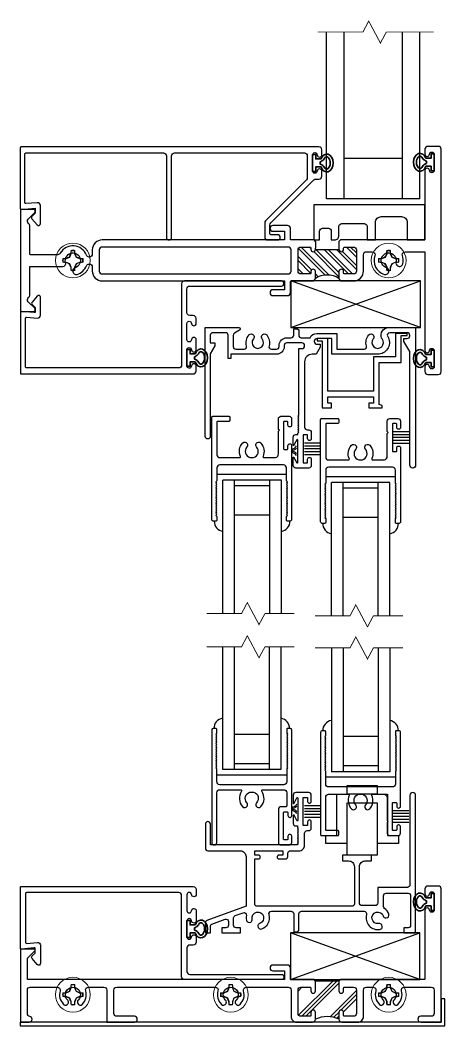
# Model space of a CAD drawing. Extents: x -138 to 168, y -127 to 72.
# Drawn here: x -7.77 to -3.23, y 46.17 to 56.92 of the extents above; entities that cross this region are included whole.
import ezdxf

# ---------------------------------------------------------------- set-up
doc = ezdxf.new("R2010")
doc.units = 0
doc.header["$MEASUREMENT"] = 0
doc.layers.get('0').update_dxf_attribs({"linetype": 'CONTINUOUS'})
for name, color, linetype in [('FRAME', 1, 'CONTINUOUS'), ('GLASS', 7, 'CONTINUOUS'), ('GLAZING', 7, 'CONTINUOUS'), ('MISC', 7, 'CONTINUOUS'), ('SEAL', 7, 'CONTINUOUS'), ('SETTING_BLOCK', 4, 'CONTINUOUS'), ('TEXT', 7, 'CONTINUOUS'), ('VENT', 5, 'CONTINUOUS')]:
    doc.layers.add(name, color=color, linetype=linetype)
doc.layers.add('PROFILE NUMBER', color=150, linetype='CONTINUOUS', lineweight=35)

# ---------------------------------------------------------------- blocks, each defined once
blk = doc.blocks.new('2001 Block Sill')
blk.add_lwpolyline([(0.469, -0.927), (0.481, -0.915), (0.481, -0.736, -0.414214), (0.508, -0.709), (1.179, -0.709, -0.500943), (1.205, -0.744, 0.561043), (1.348, -0.902, 0.516447), (1.369, -0.856), (1.369, -0.855, 0.318358), (1.336, -0.84, -2.17601), (1.383, -0.758, 0.318358), (1.413, -0.779), (1.413, -0.779, 0.516447), (1.443, -0.738, 0.153486), (1.398, -0.678, -0.240816), (1.386, -0.656), (1.386, -0.542, -0.414214), (1.413, -0.515), (1.649, -0.515, -0.414214), (1.676, -0.542), (1.676, -0.858, -0.414214), (1.649, -0.885), (1.605, -0.885), (1.605, -0.939), (1.73, -0.939), (1.73, 0.53, 0.414214), (1.7, 0.561), (1.699, 0.561, 0.414214), (1.668, 0.53), (1.668, -0.426, -0.414214), (1.641, -0.453), (1.324, -0.453), (1.324, -0.62, -0.414214), (1.297, -0.647), (1.156, -0.647, -0.414214), (1.129, -0.62), (1.129, -0.232, -0.414214), (1.191, -0.17), (1.258, -0.17), (1.258, -0.108), (0.946, -0.108), (0.946, -0.17), (1.013, -0.17, -0.414214), (1.075, -0.232), (1.075, -0.628, -0.414214), (1.048, -0.655), (0.036, -0.655, -0.414214), (0.009, -0.628), (0.009, -0.149), (0.049, -0.149, 0.414214), (0.069, -0.13), (0.069, -0.128, 0.414214), (0.049, -0.109), (0.009, -0.109), (0.009, -0.062), (0.309, -0.062), (0.309, -0.109), (0.268, -0.109, 0.414214), (0.249, -0.128), (0.249, -0.13, 0.414214), (0.268, -0.149), (0.336, -0.149, 0.414214), (0.363, -0.122), (0.363, -0.089, -0.414214), (0.39, -0.062), (0.481, -0.062, 0.414214), (0.543, 0), (0.543, 0.126, -0.414214), (0.57, 0.153), (0.587, 0.153, 0.414214), (0.614, 0.18), (0.614, 0.247, 0.414214), (0.595, 0.267), (0.594, 0.267, 0.414214), (0.574, 0.247), (0.574, 0.207), (0.527, 0.207), (0.527, 0.507), (0.574, 0.507), (0.574, 0.466, 0.414214), (0.594, 0.447), (0.595, 0.447, 0.414214), (0.614, 0.466), (0.614, 0.534, 0.414214), (0.587, 0.561), (0.447, 0.561, 0.414214), (0.42, 0.534), (0.42, 0.45, 0.782609), (0.43, 0.447), (0.46, 0.504, -0.782609), (0.469, 0.502), (0.469, 0.262, -0.782609), (0.46, 0.26), (0.43, 0.317, 0.782609), (0.42, 0.314), (0.42, 0.23, 0.414214), (0.447, 0.203), (0.465, 0.203), (0.465, 0.188), (0.475, 0.178), (0.465, 0.168), (0.475, 0.158), (0.465, 0.148), (0.475, 0.138), (0.465, 0.128), (0.475, 0.118), (0.465, 0.108), (0.475, 0.098), (0.465, 0.088), (0.475, 0.078), (0.465, 0.068), (0.475, 0.058), (0.465, 0.048), (0.475, 0.038), (0.465, 0.028), (0.475, 0.018), (0.465, 0.008), (0.465, 0), (-0.465, 0), (-0.465, 0.223, 0.414214), (-0.492, 0.25), (-0.493, 0.25, 0.414214), (-0.519, 0.223), (-0.519, -0.035, 0.414214), (-0.492, -0.062), (-0.146, -0.062, -0.414214), (-0.084, -0.124), (-0.084, -0.655), (-0.502, -0.808, 0.314924), (-0.519, -0.833), (-0.519, -0.939), (-0.465, -0.939), (-0.465, -0.871, -0.314924), (-0.448, -0.845), (-0.308, -0.794, -0.521001), (-0.272, -0.819), (-0.272, -0.858, -0.414214), (-0.299, -0.885), (-0.344, -0.885), (-0.344, -0.939), (-0.144, -0.939), (-0.144, -0.885), (-0.19, -0.885, -0.414214), (-0.217, -0.858), (-0.217, -0.78, -0.314924), (-0.2, -0.755), (-0.116, -0.724, -0.585187), (-0.08, -0.755, 0.096326), (-0.08, -0.802, 0.516447), (-0.034, -0.823), (-0.034, -0.823, 0.318358), (-0.019, -0.791, -2.17601), (0.063, -0.838, 0.318358), (0.042, -0.867), (0.042, -0.868, 0.516447), (0.084, -0.897, 0.399856), (0.162, -0.744, -0.500943), (0.188, -0.709), (0.4, -0.709, -0.414214), (0.427, -0.736), (0.427, -0.927)], format="xyb", close=True)
blk = doc.blocks.new('2000 Block Head')
blk.add_lwpolyline([(-0.049, 1.488), (-0.037, 1.476), (-0.037, 1.419, 0.414214), (-0.01, 1.392), (0.084, 1.392, -0.288631), (0.157, 1.438), (0.37, 1.438), (0.37, 1.27), (0.661, 1.27, 0.500943), (0.687, 1.305, -0.254791), (0.712, 1.422, -0.516447), (0.763, 1.417), (0.763, 1.416, -0.318358), (0.76, 1.381, 2.17601), (0.854, 1.381, -0.081588), (0.849, 1.389, -0.529011), (0.925, 1.5), (1.213, 1.5), (1.213, 0.03, -0.414214), (1.183, 0), (1.181, 0, -0.414214), (1.151, 0.03), (1.151, 1.244), (1.088, 1.353), (1.088, 1.384), (1.121, 1.384, 0.414214), (1.151, 1.414), (1.151, 1.416, 0.414214), (1.121, 1.446), (0.937, 1.446, 0.585024), (0.914, 1.405, -0.543308), (0.823, 1.216), (0.316, 1.216), (0.316, 1.384), (0.16, 1.384, 0.414214), (0.129, 1.354), (0.129, 1.353, 0.414214), (0.16, 1.322), (0.191, 1.322), (0.191, 1.291), (0.148, 1.216), (0.107, 1.216, 0.414214), (0.026, 1.135), (0.026, 0.435, 0.414214), (0.053, 0.408), (0.07, 0.408, -0.414214), (0.097, 0.381), (0.097, 0.314, -0.414214), (0.078, 0.294), (0.077, 0.294, -0.414214), (0.057, 0.314), (0.057, 0.354), (0.01, 0.354), (0.01, 0.054), (0.057, 0.054), (0.057, 0.095, -0.414214), (0.077, 0.114), (0.078, 0.114, -0.414214), (0.097, 0.095), (0.097, 0.027, -0.414214), (0.07, 0), (-0.07, 0, -0.414214), (-0.097, 0.027), (-0.097, 0.112, -0.782609), (-0.088, 0.114), (-0.057, 0.057, 0.782609), (-0.048, 0.059), (-0.048, 0.299, 0.782609), (-0.057, 0.301), (-0.088, 0.244, -0.782609), (-0.097, 0.246), (-0.097, 0.331, -0.414214), (-0.07, 0.358), (-0.046, 0.358), (-0.046, 0.373), (-0.036, 0.383), (-0.046, 0.393), (-0.036, 0.403), (-0.046, 0.413), (-0.036, 0.423), (-0.046, 0.433), (-0.036, 0.443), (-0.046, 0.453), (-0.036, 0.463), (-0.046, 0.473), (-0.036, 0.483), (-0.046, 0.493), (-0.036, 0.503), (-0.046, 0.513), (-0.036, 0.523), (-0.046, 0.533), (-0.036, 0.543), (-0.046, 0.553), (-0.039, 0.56), (-0.036, 0.56), (-0.036, 1.276), (-0.005, 1.276, 0.414214), (0.026, 1.307), (0.026, 1.308, 0.414214), (-0.005, 1.338), (-0.166, 1.338, 0.414214), (-0.193, 1.311), (-0.193, 1.297, -0.414214), (-0.274, 1.216), (-0.762, 1.216), (-0.762, 1.17), (-0.792, 1.17), (-0.792, 1.419, 0.414214), (-0.819, 1.446), (-0.956, 1.446, 0.414214), (-0.983, 1.419), (-0.983, 1.338), (-0.933, 1.338), (-0.933, 1.307), (-0.983, 1.22), (-0.983, 0.338, -0.414214), (-1.01, 0.311), (-1.01, 0.311, -0.414214), (-1.037, 0.338), (-1.037, 1.5), (-0.677, 1.5, -0.767327), (-0.669, 1.472), (-0.725, 1.44, 0.267949), (-0.738, 1.417), (-0.738, 1.297, 0.414214), (-0.711, 1.27), (-0.621, 1.27, 0.500943), (-0.595, 1.305, -0.254791), (-0.57, 1.422, -0.516447), (-0.519, 1.417), (-0.519, 1.416, -0.318358), (-0.522, 1.381, 2.17601), (-0.428, 1.381, -0.318358), (-0.431, 1.416), (-0.431, 1.417, -0.516447), (-0.38, 1.422, -0.254791), (-0.355, 1.305, 0.500943), (-0.329, 1.27), (-0.274, 1.27, 0.414214), (-0.247, 1.297), (-0.247, 1.311, -0.414214), (-0.166, 1.392), (-0.118, 1.392, 0.414214), (-0.091, 1.419), (-0.091, 1.488)], format="xyb", close=True)
blk = doc.blocks.new('2012 fixed rail')
blk.add_lwpolyline([(-0.313, -0.236, -0.414214), (-0.286, -0.263), (-0.286, -0.617, -0.414214), (-0.313, -0.644), (-0.4, -0.644, -0.414214), (-0.428, -0.617), (-0.428, -0.549, -0.414214), (-0.408, -0.53), (-0.407, -0.53, -0.414214), (-0.387, -0.55), (-0.387, -0.58, 0.414214), (-0.377, -0.59), (-0.35, -0.59, 0.414214), (-0.34, -0.58), (-0.34, -0.3, 0.414214), (-0.35, -0.29), (-0.377, -0.29, 0.414214), (-0.387, -0.3), (-0.387, -0.33, -0.414214), (-0.407, -0.35), (-0.408, -0.35, -0.414214), (-0.428, -0.331), (-0.428, 0.585, -0.414214), (-0.413, 0.6), (-0.384, 0.6, -0.414214), (-0.374, 0.59), (-0.374, 0.55), (-0.384, 0.54), (-0.374, 0.53), (-0.384, 0.52), (-0.374, 0.51), (-0.384, 0.5), (-0.374, 0.49), (-0.384, 0.48), (-0.374, 0.47), (-0.384, 0.46), (-0.374, 0.45), (-0.384, 0.44), (-0.374, 0.43), (-0.384, 0.42), (-0.374, 0.41), (-0.384, 0.4), (-0.374, 0.39), (-0.384, 0.38), (-0.374, 0.37), (-0.384, 0.36), (-0.374, 0.35), (-0.384, 0.34), (-0.374, 0.33), (-0.384, 0.32), (-0.374, 0.31), (-0.384, 0.3), (-0.374, 0.29), (-0.384, 0.28), (-0.374, 0.27), (-0.384, 0.26), (-0.374, 0.25), (-0.384, 0.24), (-0.374, 0.23), (-0.384, 0.22), (-0.374, 0.21), (-0.384, 0.2), (-0.374, 0.19), (-0.384, 0.18), (-0.374, 0.17), (-0.374, 0.031, 0.414214), (-0.343, 0), (0, 0), (0.342, 0, 0.414214), (0.373, 0.031), (0.373, 0.17), (0.384, 0.18), (0.373, 0.19), (0.384, 0.2), (0.373, 0.21), (0.384, 0.22), (0.373, 0.23), (0.384, 0.24), (0.373, 0.25), (0.384, 0.26), (0.373, 0.27), (0.384, 0.28), (0.373, 0.29), (0.384, 0.3), (0.373, 0.31), (0.384, 0.32), (0.373, 0.33), (0.384, 0.34), (0.373, 0.35), (0.384, 0.36), (0.373, 0.37), (0.384, 0.38), (0.373, 0.39), (0.384, 0.4), (0.373, 0.41), (0.384, 0.42), (0.373, 0.43), (0.384, 0.44), (0.373, 0.45), (0.384, 0.46), (0.373, 0.47), (0.384, 0.48), (0.373, 0.49), (0.384, 0.5), (0.373, 0.51), (0.384, 0.52), (0.373, 0.53), (0.384, 0.54), (0.373, 0.55), (0.373, 0.59, -0.414214), (0.384, 0.6), (0.413, 0.6, -0.414214), (0.427, 0.585), (0.427, 0), (0.427, -0.617, -0.414214), (0.4, -0.644, -0.414214), (0.373, -0.617), (0.373, -0.085, 0.414214), (0.342, -0.054), (0.117, -0.054, 0.6055), (0.108, -0.07, -0.348752), (0.098, -0.234, -0.508835), (0.048, -0.228, -0.325526), (0.052, -0.192, 0.55027), (0.02, -0.078), (0, -0.078), (-0.02, -0.078, 0.55027), (-0.052, -0.192, -0.325526), (-0.048, -0.228, -0.508835), (-0.098, -0.234, -0.348752), (-0.108, -0.07, 0.6055), (-0.117, -0.054), (-0.343, -0.054, 0.414214), (-0.374, -0.085), (-0.374, -0.226, 0.414214), (-0.363, -0.236)], format="xyb", close=True)
blk = doc.blocks.new('2014 Slider Rail')
blk.add_lwpolyline([(-0.373, 0.031), (-0.373, 0.17), (-0.383, 0.18), (-0.373, 0.19), (-0.383, 0.2), (-0.373, 0.21), (-0.383, 0.22), (-0.373, 0.23), (-0.383, 0.24), (-0.373, 0.25), (-0.383, 0.26), (-0.373, 0.27), (-0.383, 0.28), (-0.373, 0.29), (-0.383, 0.3), (-0.373, 0.31), (-0.383, 0.32), (-0.373, 0.33), (-0.383, 0.34), (-0.373, 0.35), (-0.383, 0.36), (-0.373, 0.37), (-0.383, 0.38), (-0.373, 0.39), (-0.383, 0.4), (-0.373, 0.41), (-0.383, 0.42), (-0.373, 0.43), (-0.383, 0.44), (-0.373, 0.45), (-0.383, 0.46), (-0.373, 0.47), (-0.383, 0.48), (-0.373, 0.49), (-0.383, 0.5), (-0.373, 0.51), (-0.383, 0.52), (-0.373, 0.53), (-0.383, 0.54), (-0.373, 0.55), (-0.373, 0.59, 0.414214), (-0.383, 0.6), (-0.412, 0.6, 0.414214), (-0.427, 0.585), (-0.427, 0), (-0.427, -0.51, 0.414214), (-0.417, -0.52), (-0.244, -0.52, 0.414214), (-0.234, -0.51), (-0.234, -0.476, 0.414214), (-0.244, -0.466), (-0.363, -0.466, -0.414214), (-0.373, -0.456), (-0.373, -0.109, -0.414214), (-0.342, -0.078), (-0.13, -0.078, -0.541072), (-0.121, -0.092, 0.295226), (-0.098, -0.234, 0.508835), (-0.048, -0.228), (-0.048, -0.228, 0.325526), (-0.052, -0.192, -0.55027), (-0.02, -0.078), (0, -0.078), (0.02, -0.078, -0.55027), (0.052, -0.192, 0.325526), (0.048, -0.228), (0.048, -0.228, 0.508835), (0.098, -0.234, 0.295226), (0.121, -0.092, -0.541072), (0.13, -0.078), (0.255, -0.078, -0.353293), (0.286, -0.119), (0.286, -0.36), (0.296, -0.37), (0.286, -0.38), (0.286, -0.493, 0.414214), (0.313, -0.52), (0.4, -0.52, 0.414214), (0.427, -0.493), (0.427, -0.425, 0.414214), (0.408, -0.406), (0.407, -0.406, 0.414214), (0.387, -0.426), (0.387, -0.456, -0.414214), (0.377, -0.466), (0.35, -0.466, -0.414214), (0.34, -0.456), (0.34, -0.176, -0.414214), (0.35, -0.166), (0.377, -0.166, -0.414214), (0.387, -0.176), (0.387, -0.206, 0.414214), (0.407, -0.226), (0.408, -0.226, 0.414214), (0.427, -0.207), (0.427, 0.585, 0.414214), (0.412, 0.6), (0.382, 0.6, 0.414214), (0.372, 0.59), (0.372, 0.55), (0.382, 0.54), (0.372, 0.53), (0.382, 0.52), (0.372, 0.51), (0.382, 0.5), (0.372, 0.49), (0.382, 0.48), (0.372, 0.47), (0.382, 0.46), (0.372, 0.45), (0.382, 0.44), (0.372, 0.43), (0.382, 0.42), (0.372, 0.41), (0.382, 0.4), (0.372, 0.39), (0.382, 0.38), (0.372, 0.37), (0.382, 0.36), (0.372, 0.35), (0.382, 0.34), (0.372, 0.33), (0.382, 0.32), (0.372, 0.31), (0.382, 0.3), (0.372, 0.29), (0.382, 0.28), (0.372, 0.27), (0.382, 0.26), (0.372, 0.25), (0.382, 0.24), (0.372, 0.23), (0.382, 0.22), (0.372, 0.21), (0.382, 0.2), (0.372, 0.19), (0.382, 0.18), (0.372, 0.17), (0.372, 0.031, -0.414214), (0.341, 0), (0, 0), (-0.341, 0, -0.414214)], format="xyb", close=True)
blk = doc.blocks.new('5 LINE SEAL')
for p, q in [((0.0434, 0.0155), (0, 0.0155)), ((0.0434, 0.0077), (0, 0.0077)), ((0.0434, 0), (0, 0)), ((0.0434, -0.0078), (0, -0.0078)), ((0.0434, -0.0155), (0, -0.0155))]:
    blk.add_line(p, q)
blk = doc.blocks.new('4 LINE SEAL')
for centre, radius, start, end in [((4.0241, 6.0253), 0.0156, 268.2769, 330.8274), ((4.0241, 6.027), 0.0206, 268.6942, 311.4319), ((4.0232, 5.9799), 0.0231, 50.9389, 88.9613), ((4.0232, 5.9816), 0.0181, 36.4603, 88.6742)]:
    blk.add_arc(centre, radius, start, end)
blk = doc.blocks.new('BL856 ANTI-LIFT')
blk.add_lwpolyline([(13.8969, 4.289), (13.8383, 4.289), (13.8383, 4.1972), (13.7158, 4.1972), (13.7158, 4.3374), (13.6879, 4.3374), (13.6879, 4.3314), (13.7008, 4.3314), (13.7008, 4.1522), (13.7258, 4.1522), (13.7258, 4.1647), (13.7158, 4.1647), (13.7158, 4.1817), (13.8383, 4.1817), (13.8383, 4.1647), (13.8258, 4.1647), (13.8258, 4.1522), (13.8613, 4.1522), (13.8613, 4.1583), (13.8538, 4.1615), (13.8538, 4.2735), (13.9119, 4.2735), (13.9119, 4.3458), (13.9281, 4.3458), (13.9281, 4.3512), (13.8969, 4.3512)], close=True)
blk = doc.blocks.new('HA 9306 Roller Assy')
blk.add_line((0.16, 0.65), (-0.16, 0.65))
blk.add_lwpolyline([(-0.16, 0.125), (-0.39, 0.125), (-0.39, 0.208), (-0.27, 0.208), (-0.27, 0.65), (-0.16, 0.65), (-0.16, 0.745), (0.16, 0.745), (0.16, 0.65), (0.27, 0.65), (0.27, 0.208), (0.39, 0.208), (0.39, 0.125), (0.16, 0.125), (0.16, 0), (-0.16, 0)], close=True)
blk.add_lwpolyline([(-0.16, 0.125), (-0.16, 0.56), (0.16, 0.56), (0.16, 0.125)])
blk = doc.blocks.new('3806 MULLION')
h = blk.add_hatch()
h.set_pattern_fill('ANSI32', color=256, scale=0.25, style=0)
h.set_pattern_definition([(45, (-1.96831, -4.979215), (-0.0662913, 0.0662913), []), (45, (-1.92411, -4.979215), (-0.0662913, 0.0662913), [])])
h.paths.add_polyline_path([(-1.369, 0.094, -0.414214), (-1.394, 0.118), (-1.394, 0.134, 0.414214), (-1.404, 0.144), (-1.5, 0.144, 0.414214), (-1.531, 0.113), (-1.531, -0.113, 0.414214), (-1.5, -0.143), (-1.404, -0.143, 0.414214), (-1.394, -0.133), (-1.394, -0.118, -0.414214), (-1.369, -0.094, -0.414214), (-1.344, -0.118), (-1.093, -0.118, -0.414214), (-1.068, -0.094, -0.414214), (-1.043, -0.118), (-1.043, -0.133, 0.414214), (-1.033, -0.143), (-0.937, -0.143, 0.414214), (-0.906, -0.113), (-0.906, 0.113, 0.414214), (-0.937, 0.144), (-1.033, 0.144, 0.414214), (-1.043, 0.134), (-1.043, 0.118, -0.414214), (-1.068, 0.094, -0.414214), (-1.093, 0.118), (-1.093, 0.188, -0.275826), (-1.344, 0.188), (-1.344, 0.118, -0.414214)])
for p, q in [((-1.344, -0.118), (-1.093, -0.118)), ((-1.344, -0.203), (-1.344, -0.133))]:
    blk.add_line(p, q)
for points in [[(-1.093, -0.133), (-1.093, -0.118, -0.414214), (-1.068, -0.094, -0.414214), (-1.043, -0.118), (-1.043, -0.133, 0.414214), (-1.033, -0.143), (-0.937, -0.143, 0.414214), (-0.906, -0.113), (-0.906, 0.113, 0.414214), (-0.937, 0.144), (-1.033, 0.144, 0.414214), (-1.043, 0.134), (-1.043, 0.118, -0.414214), (-1.068, 0.094, -0.414214), (-1.093, 0.118), (-1.093, 0.188, -0.414214), (-1.062, 0.219), (-0.937, 0.219, -0.414214), (-0.831, 0.113), (-0.831, -0.062, 0.414214), (-0.8, -0.094), (-0.738, -0.094, 0.517938), (-0.709, -0.052, -0.42659), (-0.608, 0.149, -0.510157), (-0.56, 0.113), (-0.56, 0.112, -0.323599), (-0.586, 0.077, 2.284894), (-0.483, 0.018, -0.323599), (-0.466, 0.058), (-0.465, 0.058, -0.510157), (-0.41, 0.035, -0.142368), (-0.415, -0.052, 0.517938), (-0.386, -0.094), (-0.175, -0.094), (-0.175, 0.91), (-0.175, 0.961, -0.414214), (-0.15, 0.986, -0.399638), (-0.125, 0.962, 0.399638), (-0.1, 0.939), (-0.1, 0.939, 0.414214), (-0.075, 0.964), (-0.075, 1.134, 0.414214), (-0.1, 1.159), (-0.1, 1.159, 0.399638), (-0.125, 1.135, -0.399638), (-0.15, 1.111), (-0.15, 1.111, -0.414214), (-0.175, 1.136), (-0.175, 1.188, -0.414214), (-0.144, 1.219), (-0.031, 1.219, -0.414214), (0, 1.188), (0, 0), (0, -1.188, -0.414214), (-0.031, -1.219), (-0.144, -1.219, -0.414214), (-0.175, -1.188), (-0.175, -1.136, -0.414214), (-0.15, -1.111), (-0.15, -1.111, -0.399638), (-0.125, -1.135, 0.399638), (-0.1, -1.159), (-0.1, -1.159, 0.414214), (-0.075, -1.133), (-0.075, -0.964, 0.414214), (-0.1, -0.938), (-0.1, -0.938, 0.399638), (-0.125, -0.962, -0.399638), (-0.15, -0.986, -0.414214), (-0.175, -0.961), (-0.175, -0.909), (-0.175, -0.219), (-1.078, -0.219), (-1.093, -0.203)], [(-3.625, -0.143, -0.414214), (-3.656, -0.113), (-3.656, 0.113, -0.414214), (-3.625, 0.144), (-1.637, 0.144, -0.414214), (-1.606, 0.113), (-1.606, -0.113, -0.414214), (-1.637, -0.143)]]:
    blk.add_lwpolyline(points, format="xyb", close=True)
blk.add_lwpolyline([(-1.344, -0.203), (-1.359, -0.219), (-1.612, -0.219), (-1.612, -0.344, -0.414214), (-1.643, -0.374), (-1.799, -0.374, -0.414214), (-1.83, -0.344, -0.414214), (-1.799, -0.312), (-1.674, -0.312), (-1.674, -0.219), (-3.625, -0.219, -0.414214), (-3.731, -0.113), (-3.731, -0.068, 0.414214), (-3.762, -0.037), (-3.764, -0.037, 0.308174), (-3.793, -0.057, -0.627979), (-4.073, -0.078, 0.267949), (-4.1, -0.062), (-4.39, -0.062, 0.414214), (-4.4, -0.072), (-4.4, -0.37, -0.237131), (-4.413, -0.395, 0.457629), (-4.416, -0.441), (-4.346, -0.511, -0.668179), (-4.36, -0.546), (-4.49, -0.546, -0.414214), (-4.5, -0.535), (-4.5, 0), (-4.5, 0.536, -0.414214), (-4.49, 0.546), (-4.36, 0.546, -0.668179), (-4.346, 0.511), (-4.416, 0.441, 0.457629), (-4.413, 0.395, -0.237131), (-4.4, 0.37), (-4.4, 0.073, 0.414214), (-4.39, 0.063), (-4.045, 0.063, -0.500407), (-4.016, 0.023, 2.386509), (-3.914, 0.077, -0.326072), (-3.94, 0.113, -0.502305), (-3.892, 0.149, -0.227368), (-3.793, 0.057, 0.308174), (-3.764, 0.038), (-3.762, 0.038, 0.414214), (-3.731, 0.069), (-3.731, 0.113, -0.414214), (-3.625, 0.219), (-1.674, 0.219), (-1.674, 0.313), (-1.799, 0.313, -0.414214), (-1.83, 0.344, -0.414214), (-1.799, 0.375), (-1.643, 0.375, -0.414214), (-1.612, 0.344), (-1.612, 0.228, 0.414214), (-1.602, 0.219), (-1.375, 0.219, -0.414214), (-1.344, 0.188), (-1.344, 0.118, -0.414214), (-1.369, 0.094, -0.414214), (-1.394, 0.118), (-1.394, 0.134, 0.414214), (-1.404, 0.144), (-1.5, 0.144, 0.414214), (-1.531, 0.113), (-1.531, -0.113, 0.414214), (-1.5, -0.143), (-1.404, -0.143, 0.414214), (-1.394, -0.133), (-1.394, -0.118, -0.414214), (-1.369, -0.094, -0.414214), (-1.344, -0.118), (-1.344, -0.133)], format="xyb")
blk.add_arc((-1.219, 0.398), 0.245, 239.1595, 300.8405)
blk = doc.blocks.new('3801 1 INCH GLASS STOP')
blk.add_lwpolyline([(2.741, 0.327, -0.414214), (2.769, 0.299, -0.414214), (2.741, 0.271), (2.669, 0.271, 0.414214), (2.659, 0.261), (2.659, 0.167, 0.198912), (2.668, 0.145), (3.128, -0.315, 0.198912), (3.15, -0.324), (3.183, -0.324, -0.414214), (3.214, -0.355), (3.214, -0.408, -0.414214), (3.189, -0.433, -0.399638), (3.164, -0.41, 0.400364), (3.139, -0.386, 0.414214), (3.114, -0.411), (3.114, -0.581, 0.414214), (3.139, -0.606), (3.139, -0.606, 0.399638), (3.164, -0.582, -0.399638), (3.189, -0.558, -0.414214), (3.214, -0.583), (3.214, -0.637, -0.414214), (3.183, -0.668), (-0.001, -0.668, -0.414214), (-0.011, -0.658), (-0.011, -0.01, -0.440011), (0, 0), (0.149, -0.013), (0.149, 0.04), (0.115, 0.074, -0.395486), (0.114, 0.102), (0.17, 0.165, -0.691708), (0.205, 0.152), (0.205, -0.04, -0.440011), (0.171, -0.071), (0.05, -0.061, 0.440011), (0.039, -0.071), (0.039, -0.593, 0.414214), (0.049, -0.603), (1.52, -0.603, 0.414214), (1.551, -0.572), (1.551, 0.299, -0.414214), (1.579, 0.327, -0.414214), (1.607, 0.299), (1.607, -0.572, 0.414214), (1.638, -0.603), (3.027, -0.603, 0.414214), (3.058, -0.572), (3.058, -0.337, 0.198912), (3.049, -0.315), (2.612, 0.122, -0.198912), (2.603, 0.144), (2.603, 0.296, -0.414214), (2.634, 0.327)], format="xyb", close=True)
blk = doc.blocks.new('dfasdf')
at = {"color": 7, "linetype": 'Continuous', "lineweight": 15}
for p, q in [((54.568, 25.594), (54.537, 25.594)), ((54.568, 25.594), (54.567, 25.599)), ((54.607, 25.61), (54.568, 25.594)), ((54.607, 25.61), (54.601, 25.615)), ((54.623, 25.649), (54.607, 25.61)), ((54.623, 25.649), (54.617, 25.65)), ((54.623, 25.679), (54.62, 25.686)), ((54.623, 25.679), (54.623, 25.649)), ((54.657, 25.649), (54.657, 25.679)), ((54.657, 25.649), (54.662, 25.65)), ((54.673, 25.61), (54.657, 25.649)), ((54.673, 25.61), (54.678, 25.615)), ((54.711, 25.594), (54.673, 25.61)), ((54.711, 25.594), (54.712, 25.599)), ((54.742, 25.594), (54.711, 25.594)), ((54.742, 25.594), (54.748, 25.597)), ((54.537, 25.56), (54.531, 25.557)), ((54.537, 25.56), (54.568, 25.56)), ((54.568, 25.56), (54.567, 25.555)), ((54.568, 25.56), (54.607, 25.544)), ((54.607, 25.544), (54.601, 25.539)), ((54.607, 25.544), (54.623, 25.505)), ((54.623, 25.505), (54.617, 25.504)), ((54.623, 25.505), (54.623, 25.475)), ((54.657, 25.505), (54.673, 25.544)), ((54.657, 25.505), (54.662, 25.504)), ((54.657, 25.475), (54.657, 25.505)), ((54.657, 25.475), (54.659, 25.468)), ((54.673, 25.544), (54.711, 25.56)), ((54.673, 25.544), (54.678, 25.539)), ((54.711, 25.56), (54.712, 25.555)), ((54.711, 25.56), (54.742, 25.56))]:
    blk.add_line(p, q, dxfattribs=at)
at = {"color": 7, "linetype": 'Continuous', "lineweight": 15, "flags": 128}
for points in [[(54.537, 25.594), (54.534, 25.595), (54.531, 25.597)], [(54.657, 25.679), (54.658, 25.683), (54.659, 25.686)], [(54.623, 25.475), (54.621, 25.471), (54.62, 25.468)], [(54.742, 25.56), (54.745, 25.559), (54.748, 25.557)]]:
    blk.add_lwpolyline(points, dxfattribs=at)
at = {"color": 7, "linetype": 'Continuous', "lineweight": 15}
blk.add_circle((54.64, 25.577), 0.186, dxfattribs=at)
for centre, radius, start, end in [((54.64, 25.577), 0.11, 79.7812, 100.2188), ((54.64, 25.577), 0.11, 169.7812, 190.2188), ((54.624, 24.657), 0.944, 93.493, 95.669), ((54.64, 25.577), 0.104, 170.5333, 189.4667), ((55.074, 24.524), 1.189, 113.4354, 115.2717), ((55.692, 25.142), 1.189, 154.7283, 156.5646), ((55.559, 25.592), 0.944, 174.331, 176.507), ((54.64, 25.577), 0.104, 80.5333, 99.4667), ((53.72, 25.592), 0.944, 3.493, 5.669), ((53.587, 25.142), 1.189, 23.4354, 25.2717), ((54.205, 24.524), 1.189, 64.7283, 66.5646), ((54.655, 24.657), 0.944, 84.331, 86.507), ((54.64, 25.577), 0.104, 350.5333, 9.4667), ((54.64, 25.577), 0.11, 349.7812, 10.2188), ((54.624, 26.497), 0.944, 264.331, 266.507), ((55.074, 26.63), 1.189, 244.7283, 246.5646), ((55.692, 26.012), 1.189, 203.4354, 205.2717), ((55.559, 25.562), 0.944, 183.493, 185.669), ((54.64, 25.577), 0.104, 260.5333, 279.4667), ((53.72, 25.562), 0.944, 354.331, 356.507), ((53.587, 26.012), 1.189, 334.7283, 336.5646), ((54.205, 26.63), 1.189, 293.4354, 295.2717), ((54.655, 26.497), 0.944, 273.493, 275.669), ((54.64, 25.577), 0.11, 259.7812, 280.2188)]:
    blk.add_arc(centre, radius, start, end, dxfattribs=at)
blk = doc.blocks.new('*U181')
at = {"layer": 'PROFILE NUMBER', "color": 5}
for p, q in [((-0.016, 0.092), (-0.013, 0.083)), ((-0.013, 0.083), (0.013, 0.083)), ((0.013, 0.083), (0.016, 0.092))]:
    blk.add_line(p, q, dxfattribs=at)
blk.add_lwpolyline([(-0.043, 0.091), (-0.043, 0.034), (-0.09, 0.034), (-0.09, 0), (0.09, 0), (0.09, 0.034), (0.043, 0.034), (0.043, 0.091)], dxfattribs=at)
for centre, start, end in [((-0.073, 0.071), 19.8289, 61.175), ((0.073, 0.071), 118.7633, 160.1945)]:
    blk.add_arc(centre, 0.06, start, end, dxfattribs=at)
blk.add_ellipse((0, 0.152), major_axis=(-0.0958, 0), ratio=0.712114, start_param=2.033109, end_param=7.391692, dxfattribs=at)
blk.add_open_spline([(0.044, 0.124), (0.053, 0.129), (0.059, 0.135), (0.069, 0.15), (0.068, 0.157), (0.049, 0.179), (0.027, 0.189), (-0.021, 0.191), (-0.045, 0.181), (-0.067, 0.16), (-0.068, 0.152), (-0.061, 0.137), (-0.054, 0.129), (-0.044, 0.124)], degree=3, knots=[2.2211, 2.2211, 2.2211, 2.2211, 2.727733, 2.727733, 3.7005, 3.7005, 4.673268, 4.673268, 5.646035, 5.646035, 6.618803, 6.618803, 7.203997, 7.203997, 7.203997, 7.203997], dxfattribs=at)
blk = doc.blocks.new('3809 BLOCK FRAME')
h = blk.add_hatch()
h.set_pattern_fill('PLAST', color=256, angle=45, style=0)
h.set_pattern_definition([(45, (-4.25098, -6.643), (-0.176777, 0.176777), []), (45, (-4.27308, -6.6209), (-0.176777, 0.176777), []), (45, (-4.29517, -6.5988), (-0.176777, 0.176777), [])])
edge = h.paths.add_edge_path()
edge.add_arc((-0.937, 0.093), 0.031, 270, 360, ccw=False)
edge.add_line((-0.937, 0.062), (-1.033, 0.062))
edge.add_arc((-1.033, 0.072), 0.01, 180, 270, ccw=False)
edge.add_line((-1.043, 0.072), (-1.043, 0.103))
edge.add_arc((-1.068, 0.103), 0.025, 360, 450)
edge.add_arc((-1.068, 0.103), 0.025, 90, 180)
edge.add_line((-1.093, 0.103), (-1.093, 0.031))
edge.add_arc((-1.218, -0.221), 0.281, 63.5092, 116.4908)
edge.add_line((-1.344, 0.031), (-1.344, 0.103))
edge.add_arc((-1.369, 0.103), 0.025, 0, 90)
edge.add_arc((-1.369, 0.103), 0.025, 90, 180)
edge.add_line((-1.394, 0.103), (-1.394, 0.072))
edge.add_arc((-1.404, 0.072), 0.01, 270, 360, ccw=False)
edge.add_line((-1.404, 0.062), (-1.5, 0.062))
edge.add_arc((-1.5, 0.093), 0.031, 180, 270, ccw=False)
edge.add_line((-1.531, 0.093), (-1.531, 0.343))
edge.add_arc((-1.5, 0.343), 0.031, 90, 180, ccw=False)
edge.add_line((-1.5, 0.374), (-1.404, 0.374))
edge.add_arc((-1.404, 0.364), 0.01, 0, 90, ccw=False)
edge.add_line((-1.394, 0.364), (-1.394, 0.333))
edge.add_arc((-1.369, 0.333), 0.025, 180, 270)
edge.add_arc((-1.369, 0.333), 0.025, 270, 360)
edge.add_line((-1.344, 0.333), (-1.344, 0.439))
edge.add_line((-1.344, 0.439), (-1.093, 0.439))
edge.add_line((-1.093, 0.439), (-1.093, 0.333))
edge.add_arc((-1.068, 0.333), 0.025, 180, 270)
edge.add_arc((-1.068, 0.333), 0.025, 270, 360)
edge.add_line((-1.043, 0.333), (-1.043, 0.364))
edge.add_arc((-1.033, 0.364), 0.01, 90, 180, ccw=False)
edge.add_line((-1.033, 0.374), (-0.937, 0.374))
edge.add_arc((-0.937, 0.343), 0.031, 0, 90, ccw=False)
edge.add_line((-0.906, 0.343), (-0.906, 0.093))
blk.add_line((-1.093, 0.439), (-1.344, 0.439))
for points in [[(-1.093, 0.439), (-1.093, 0.333, 0.414214), (-1.068, 0.308, 0.414214), (-1.043, 0.333), (-1.043, 0.364, -0.414214), (-1.033, 0.374), (-0.937, 0.374, -0.414214), (-0.906, 0.343), (-0.906, 0.093, -0.414214), (-0.937, 0.062), (-1.033, 0.062, -0.414214), (-1.043, 0.072), (-1.043, 0.103, 0.414214), (-1.068, 0.128), (-1.068, 0.128, 0.414214), (-1.093, 0.103), (-1.093, 0.031, 0.414214), (-1.062, 0), (-0.893, 0, 0.414214), (-0.831, 0.062), (-0.831, 0.343, -0.414214), (-0.8, 0.374), (-0.729, 0.374, -0.5024), (-0.699, 0.334, 0.280293), (-0.661, 0.19, 0.498955), (-0.613, 0.198), (-0.613, 0.198, 0.334263), (-0.618, 0.235, -2.470836), (-0.506, 0.235, 0.334263), (-0.511, 0.198, 0.498955), (-0.463, 0.19, 0.280293), (-0.425, 0.334, -0.5024), (-0.395, 0.374), (-0.106, 0.374, -0.414214), (-0.075, 0.343), (-0.075, 0.093, -0.414214), (-0.106, 0.062), (-0.219, 0.062, 0.414214), (-0.25, 0.031, 0.414214), (-0.219, 0), (0, 0), (0, 1.423, 0.414214), (-0.031, 1.454), (-0.144, 1.454, 0.414214), (-0.175, 1.423), (-0.175, 1.371, 0.414214), (-0.15, 1.346), (-0.15, 1.346, 0.399638), (-0.125, 1.37, -0.399638), (-0.1, 1.394), (-0.1, 1.394, -0.414214), (-0.075, 1.369), (-0.075, 1.199, -0.414214), (-0.1, 1.174), (-0.1, 1.174, -0.399638), (-0.125, 1.198, 0.399638), (-0.15, 1.221, 0.414214), (-0.175, 1.196), (-0.175, 0.464, -0.414214), (-0.185, 0.454), (-1.078, 0.454), (-1.093, 0.439)], [(-1.344, 0.439), (-1.344, 0.439), (-1.359, 0.454), (-1.612, 0.454), (-1.612, 0.579, 0.414214), (-1.643, 0.61), (-1.799, 0.61, 0.414214), (-1.83, 0.579, 0.414214), (-1.799, 0.548), (-1.674, 0.548), (-1.674, 0.454), (-4.425, 0.454), (-4.425, 0.678, -0.198912), (-4.422, 0.685), (-4.343, 0.764, 0.668179), (-4.35, 0.781), (-4.49, 0.781, 0.414214), (-4.5, 0.771), (-4.5, 0.01, 0.414214), (-4.49, 0), (-4.406, 0, 0.414214), (-4.375, 0.031, 0.358249), (-4.4, 0.061, -0.358249), (-4.425, 0.092), (-4.425, 0.343, -0.414214), (-4.394, 0.374), (-4.105, 0.374, -0.5024), (-4.075, 0.334, 0.280293), (-4.037, 0.19, 0.498955), (-3.989, 0.198, 0.334263), (-3.994, 0.235, -2.470836), (-3.882, 0.235, 0.334263), (-3.887, 0.198, 0.498955), (-3.839, 0.19, 0.280293), (-3.801, 0.334, -0.5024), (-3.771, 0.374), (-3.606, 0.374, -0.414214), (-3.575, 0.343), (-3.575, 0), (-3.281, 0, 0.414214), (-3.25, 0.031, 0.414214), (-3.281, 0.062), (-3.469, 0.062, -0.414214), (-3.5, 0.093), (-3.5, 0.343, -0.414214), (-3.469, 0.374), (-2.417, 0.374, -0.5024), (-2.387, 0.334, 0.280293), (-2.349, 0.19, 0.498955), (-2.301, 0.198, 0.334263), (-2.306, 0.235, -2.470836), (-2.194, 0.235, 0.334263), (-2.199, 0.198, 0.498955), (-2.151, 0.19, 0.280293), (-2.113, 0.334, -0.5024), (-2.083, 0.374), (-1.637, 0.374, -0.414214), (-1.606, 0.343), (-1.606, 0.062, 0.414214), (-1.544, 0), (-1.375, 0, 0.414214), (-1.344, 0.031), (-1.344, 0.103, 0.414214), (-1.369, 0.128, 0.414214), (-1.394, 0.103), (-1.394, 0.072, -0.414214), (-1.404, 0.062), (-1.5, 0.062, -0.414214), (-1.531, 0.093), (-1.531, 0.343, -0.414214), (-1.5, 0.374), (-1.404, 0.374, -0.414214), (-1.394, 0.364), (-1.394, 0.333, 0.414214), (-1.369, 0.308, 0.414214), (-1.344, 0.333), (-1.344, 0.439)]]:
    blk.add_lwpolyline(points, format="xyb")
blk.add_arc((-1.218, -0.221), 0.281, 63.5092, 116.4908)
blk = doc.blocks.new('3810_2p25in_Insert_Glass_Stop')
blk.add_lwpolyline([(1.82, 0.582, 0.975), (1.77, 0.581), (1.77, 0.411, 0.975), (1.82, 0.41, -0.975), (1.87, 0.408), (1.87, 0.303, -0.975), (1.82, 0.301, 0.975), (1.77, 0.3), (1.77, 0.13, 0.975), (1.82, 0.129, -0.975), (1.87, 0.127), (1.87, 0.074, -0.414214), (1.839, 0.043), (1.801, 0.043, 0.414214), (1.77, 0.012), (1.77, -0.24, 0.414214), (1.801, -0.271), (2.781, -0.271, -1), (2.781, -0.327), (1.745, -0.327, -0.414214), (1.714, -0.296), (1.714, 0.572, 0.414214), (1.683, 0.603), (0.056, 0.603, 0.414214), (0.046, 0.593), (0.046, 0.071, 0.440011), (0.057, 0.061), (0.172, 0.071, -0.440011), (0.206, 0.04), (0.206, -0.152, -0.691708), (0.171, -0.165), (0.115, -0.101, -0.395486), (0.116, -0.074), (0.147, -0.043, 0.198912), (0.15, -0.036), (0.15, 0.002, 0.440011), (0.139, 0.012), (0.001, 0, -0.440011), (-0.01, 0.01), (-0.01, 0.658, -0.414214), (0, 0.668), (1.839, 0.668, -0.414214), (1.87, 0.637), (1.87, 0.584, -0.975)], format="xyb", close=True)

msp = doc.modelspace()

# ---------------------------------------------------------------- linework, layer by layer
for p, q in [((-3.499, 55.009), (-4.499, 55.009)), ((-4.921, 52.065), (-5.666, 52.065)), ((-3.761, 52.041), (-4.506, 52.041)), ((-4.981, 52.005), (-5.606, 52.005)), ((-3.821, 51.981), (-4.446, 51.981)), ((-4.985, 48.912), (-5.61, 48.912)), ((-4.925, 48.852), (-5.67, 48.852)), ((-3.761, 48.829), (-4.506, 48.829)), ((-3.821, 48.889), (-4.446, 48.889))]:
    msp.add_line(p, q)
at = {"color": 7}
for p, q in [((-5.606, 50.579), (-5.606, 52.005)), ((-5.481, 50.579), (-5.481, 52.005)), ((-5.106, 51.943), (-5.481, 51.943)), ((-5.106, 50.579), (-5.106, 52.005)), ((-4.981, 50.579), (-4.981, 52.005)), ((-4.446, 50.555), (-4.446, 51.981)), ((-4.321, 50.555), (-4.321, 51.981)), ((-3.946, 51.919), (-4.321, 51.919)), ((-3.946, 50.555), (-3.946, 51.981)), ((-3.821, 50.555), (-3.821, 51.981)), ((-5.106, 51.63), (-5.481, 51.63)), ((-3.946, 51.606), (-4.321, 51.606)), ((-5.61, 50.223), (-5.61, 48.912)), ((-5.485, 50.223), (-5.485, 48.912)), ((-5.11, 50.223), (-5.11, 48.912)), ((-4.985, 50.223), (-4.985, 48.912)), ((-4.446, 50.212), (-4.446, 48.889)), ((-4.321, 50.212), (-4.321, 48.889)), ((-3.946, 50.212), (-3.946, 48.889)), ((-3.821, 50.212), (-3.821, 48.889)), ((-5.11, 49.287), (-5.485, 49.287)), ((-3.946, 49.264), (-4.321, 49.264)), ((-5.11, 48.974), (-5.485, 48.974)), ((-3.946, 48.951), (-4.321, 48.951))]:
    msp.add_line(p, q, dxfattribs=at)
for points in [[(-4.881, 54.134), (-4.881, 53.634), (-3.495, 53.634), (-3.495, 54.134)], [(-4.884, 47.167), (-4.884, 46.667), (-3.499, 46.667), (-3.499, 47.167)]]:
    msp.add_lwpolyline(points, close=True)
for centre, start, end in [((-5.588, 51.566), 179.5239, 260.364), ((-5, 51.566), 279.636, 0.4761), ((-4.428, 51.542), 179.5239, 260.364), ((-3.84, 51.542), 279.636, 0.4761), ((-5.592, 49.351), 99.636, 180.4761), ((-5.004, 49.351), 359.5239, 80.364), ((-4.428, 49.327), 99.636, 180.4761), ((-3.84, 49.327), 359.5239, 80.364)]:
    msp.add_arc(centre, 0.111, start, end)
at = {"layer": 'GLASS'}
for p, q in [((-4.499, 55.009), (-4.499, 56.793)), ((-4.311, 55.009), (-4.311, 56.793)), ((-3.686, 55.009), (-3.686, 56.793)), ((-3.499, 55.009), (-3.499, 56.793)), ((-4.311, 55.446), (-3.686, 55.446)), ((-4.881, 53.634), (-3.495, 54.134)), ((-3.495, 53.634), (-4.881, 54.134)), ((-3.499, 46.667), (-4.884, 47.167)), ((-4.884, 46.667), (-3.499, 47.167))]:
    msp.add_line(p, q, dxfattribs=at)
at = {"layer": 'GLAZING', "const_width": 0.0094}
for points in [[(-3.859, 56.793), (-3.922, 56.675), (-4.047, 56.91), (-4.109, 56.793), (-4.593, 56.793)], [(-3.354, 56.793), (-3.859, 56.793)], [(-5.157, 50.579), (-5.22, 50.461), (-5.345, 50.696), (-5.407, 50.579), (-5.781, 50.579)], [(-3.997, 50.555), (-4.06, 50.437), (-4.185, 50.672), (-4.247, 50.555), (-4.621, 50.555)], [(-4.842, 50.579), (-5.157, 50.579)], [(-3.682, 50.555), (-3.997, 50.555)], [(-5.157, 50.223), (-5.22, 50.106), (-5.345, 50.341), (-5.407, 50.223), (-5.781, 50.223)], [(-3.997, 50.212), (-4.06, 50.094), (-4.185, 50.329), (-4.247, 50.212), (-4.621, 50.212)], [(-4.842, 50.223), (-5.157, 50.223)], [(-3.682, 50.212), (-3.997, 50.212)]]:
    msp.add_lwpolyline(points, dxfattribs=at)
at = {"layer": 'MISC'}
msp.add_lwpolyline([(-7.775, 46.213), (-7.775, 46.173), (-3.232, 46.173), (-3.232, 46.463), (-3.272, 46.463), (-3.272, 46.213)], close=True, dxfattribs=at)
at = {"layer": 'SETTING_BLOCK', "color": 7}
msp.add_lwpolyline([(-4.365, 54.618), (-4.365, 54.716, -0.414214), (-4.335, 54.746), (-4.095, 54.746, -0.414214), (-4.065, 54.716), (-4.065, 54.571), (-3.975, 54.571), (-3.975, 54.759, -0.414214), (-3.913, 54.821), (-3.697, 54.821, -0.414214), (-3.635, 54.759), (-3.635, 54.571), (-3.447, 54.571), (-3.447, 54.946), (-4.635, 54.946), (-4.635, 54.571), (-4.572, 54.571), (-4.572, 54.666, -0.414214), (-4.542, 54.696), (-4.477, 54.696, -0.414214), (-4.447, 54.666), (-4.447, 54.571), (-4.412, 54.571, 0.414214)], format="xyb", close=True, dxfattribs=at)

# ---------------------------------------------------------------- block references
for p in [(-61.85, 28.775), (-58.474, 28.775), (-61.85, 20.929), (-60.162, 20.929), (-58.474, 20.929)]:
    msp.add_blockref('dfasdf', p)
at = {"layer": 'FRAME', "xscale": -1, "rotation": 180}
for name, p in [('3801 1 INCH GLASS STOP', (-7.762, 54.898)), ('3806 MULLION', (-3.272, 54.352)), ('3810_2p25in_Insert_Glass_Stop', (-7.762, 53.807))]:
    msp.add_blockref(name, p, dxfattribs=at)
at = {"layer": 'FRAME'}
for name, p in [('2000 Block Head', (-4.758, 52.134)), ('2001 Block Sill', (-5.275, 48.106)), ('3809 BLOCK FRAME', (-3.272, 46.213)), ('3810_2p25in_Insert_Glass_Stop', (-7.762, 46.994))]:
    msp.add_blockref(name, p, dxfattribs=at)
at = {"layer": 'MISC', "xscale": 4, "yscale": 4, "zscale": 4}
msp.add_blockref('BL856 ANTI-LIFT', (-59.349, 36.168), dxfattribs=at)
at = {"layer": 'MISC'}
msp.add_blockref('HA 9306 Roller Assy', (-4.117, 47.998), dxfattribs=at)
at = {"layer": 'SEAL', "xscale": 4, "yscale": 4, "zscale": 4}
for name, p in [('5 LINE SEAL', (-3.793, 52.459)), ('4 LINE SEAL', (-20.969, 28.299)), ('5 LINE SEAL', (-4.735, 52.338)), ('4 LINE SEAL', (-20.965, 24.474)), ('5 LINE SEAL', (-4.735, 48.463)), ('5 LINE SEAL', (-3.793, 48.41))]:
    msp.add_blockref(name, p, dxfattribs=at)
at = {"layer": 'TEXT', "rotation": 270}
for p in [(-4.648, 55.394), (-5.992, 53.311), (-5.992, 47.209)]:
    msp.add_blockref('*U181', p, dxfattribs=at)
at = {"layer": 'TEXT', "xscale": -1, "rotation": 90}
for p in [(-3.347, 55.401), (-3.347, 53.304), (-3.347, 47.497)]:
    msp.add_blockref('*U181', p, dxfattribs=at)
at = {"layer": 'VENT', "xscale": -1, "rotation": 180}
for p in [(-5.298, 52.167), (-4.134, 52.143)]:
    msp.add_blockref('2014 Slider Rail', p, dxfattribs=at)
at = {"layer": 'VENT', "xscale": -1}
msp.add_blockref('2012 fixed rail', (-5.298, 48.75), dxfattribs=at)
at = {"layer": 'VENT'}
msp.add_blockref('2014 Slider Rail', (-4.134, 48.726), dxfattribs=at)

doc.saveas('drawing.dxf')
